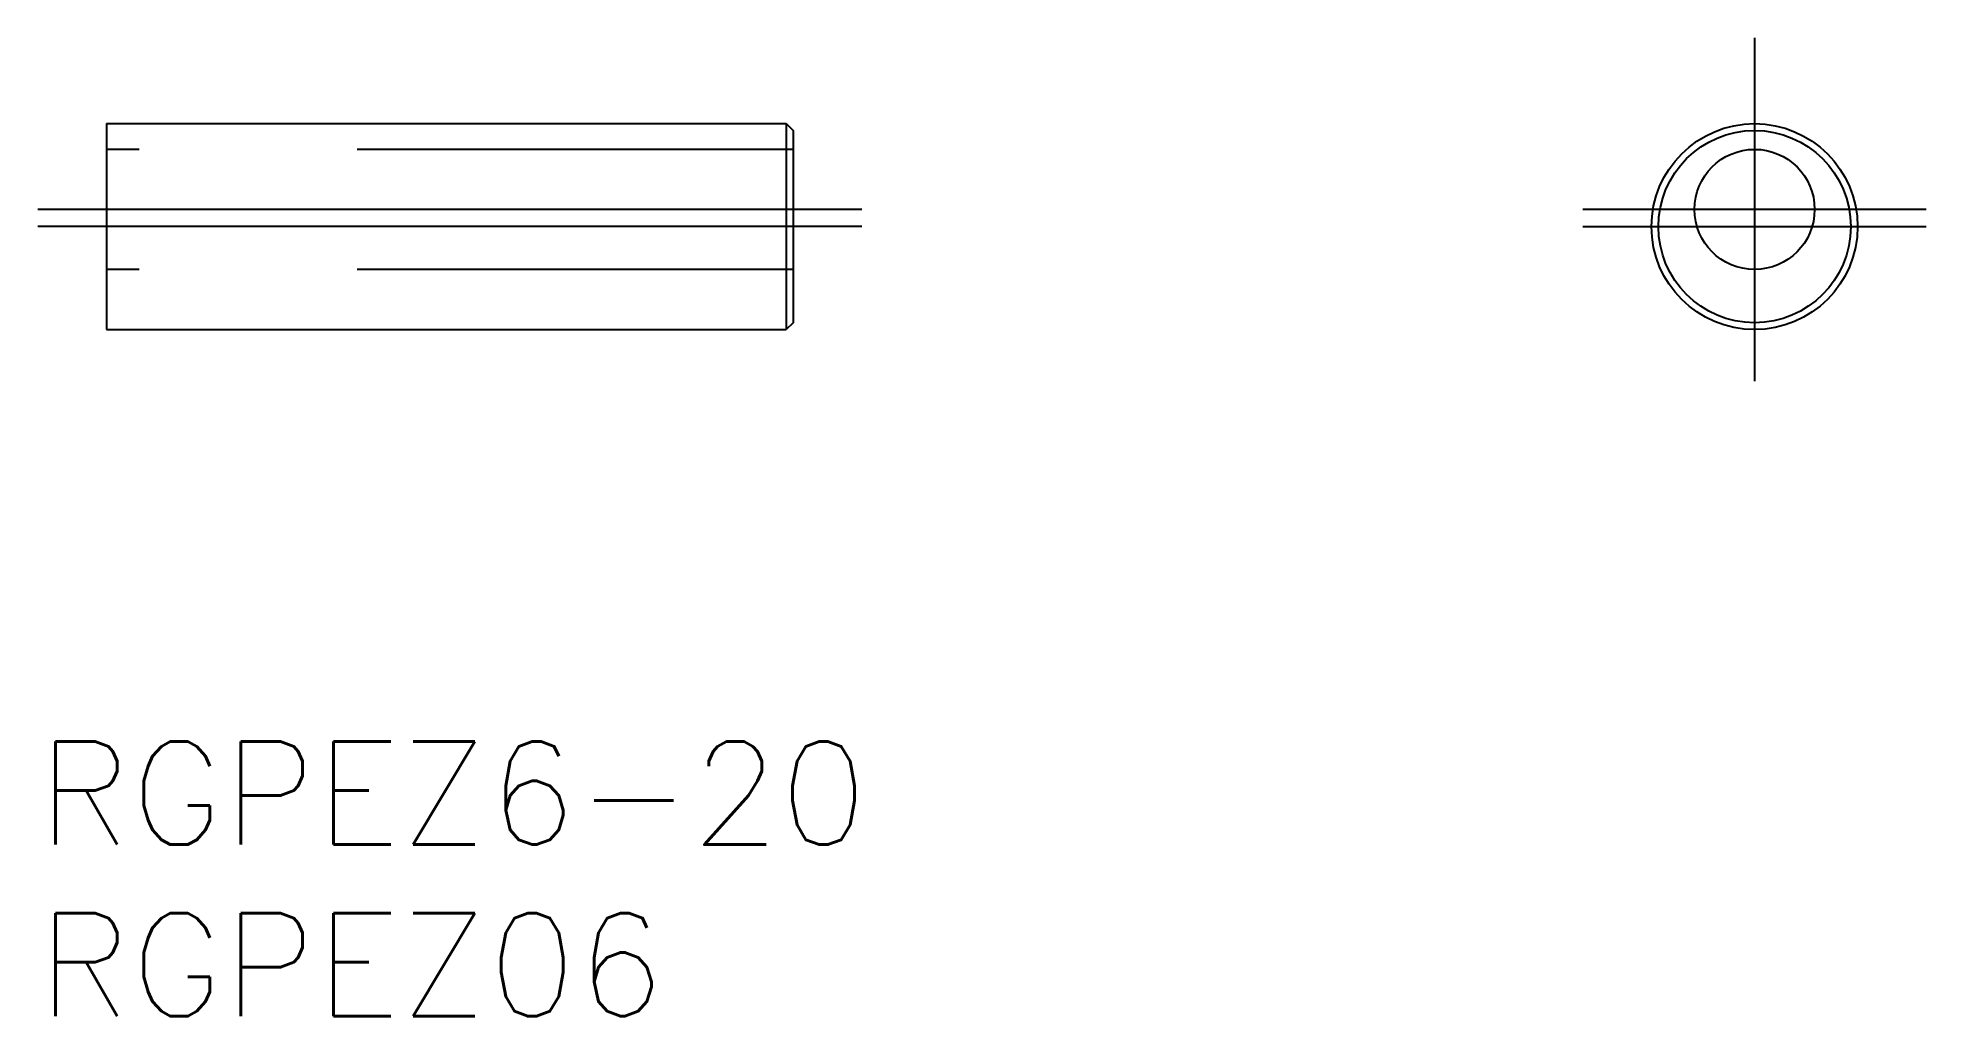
# Model space of a CAD drawing. Extents: x -2 to 53, y -23 to 5.5.
import ezdxf

# ---------------------------------------------------------------- set-up
doc = ezdxf.new("R2010")
doc.units = 0
doc.linetypes.add('CENTER', pattern=[50.8, 31.75, -6.35, 6.35, -6.35])
doc.linetypes.add('DASHED', pattern=[19.05, 12.7, -6.35])
doc.layers.get('0').update_dxf_attribs({"linetype": 'CONTINUOUS'})
doc.layers.add('CENTER', color=1, linetype='CENTER')
doc.styles.get("Standard").update_dxf_attribs({"font": 'txt.shx', "height": 3, "bigfont": 'bigfont.shx'})

msp = doc.modelspace()

# ---------------------------------------------------------------- linework, layer by layer
at = {"color": 7, "linetype": 'CONTINUOUS'}
for p, q in [((0, 3), (19.8, 3)), ((0, 3), (0, -3)), ((19.8, 3), (20, 2.8)), ((19.8, 3), (19.8, -3)), ((20, 2.8), (20, -2.8)), ((0, -3), (19.8, -3)), ((20, -2.8), (19.8, -3))]:
    msp.add_line(p, q, dxfattribs=at)
at = {"color": 3, "linetype": 'DASHED'}
for p, q in [((20, 2.25), (0, 2.25)), ((20, -1.25), (0, -1.25))]:
    msp.add_line(p, q, dxfattribs=at)
at = {"color": 7, "linetype": 'CONTINUOUS'}
for centre, radius in [((48, 0), 3), ((48, 0), 2.8), ((48, 0.5), 1.75)]:
    msp.add_circle(centre, radius, dxfattribs=at)
at = {"layer": 'CENTER', "color": 1, "linetype": 'CENTER'}
for p, q in [((48, 5.5), (48, -4.5)), ((22, 0.5), (-2, 0.5)), ((22, 0), (-2, 0)), ((53, 0.5), (43, 0.5)), ((43, 0), (53, 0))]:
    msp.add_line(p, q, dxfattribs=at)

# ---------------------------------------------------------------- texts
at = {"color": 7, "linetype": 'CONTINUOUS'}
for s, p in [('RGPEZ6-20', (-2, -18)), ('RGPEZ06', (-2, -23))]:
    msp.add_text(s, height=3, dxfattribs=at).set_placement(p)

doc.saveas('drawing.dxf')
